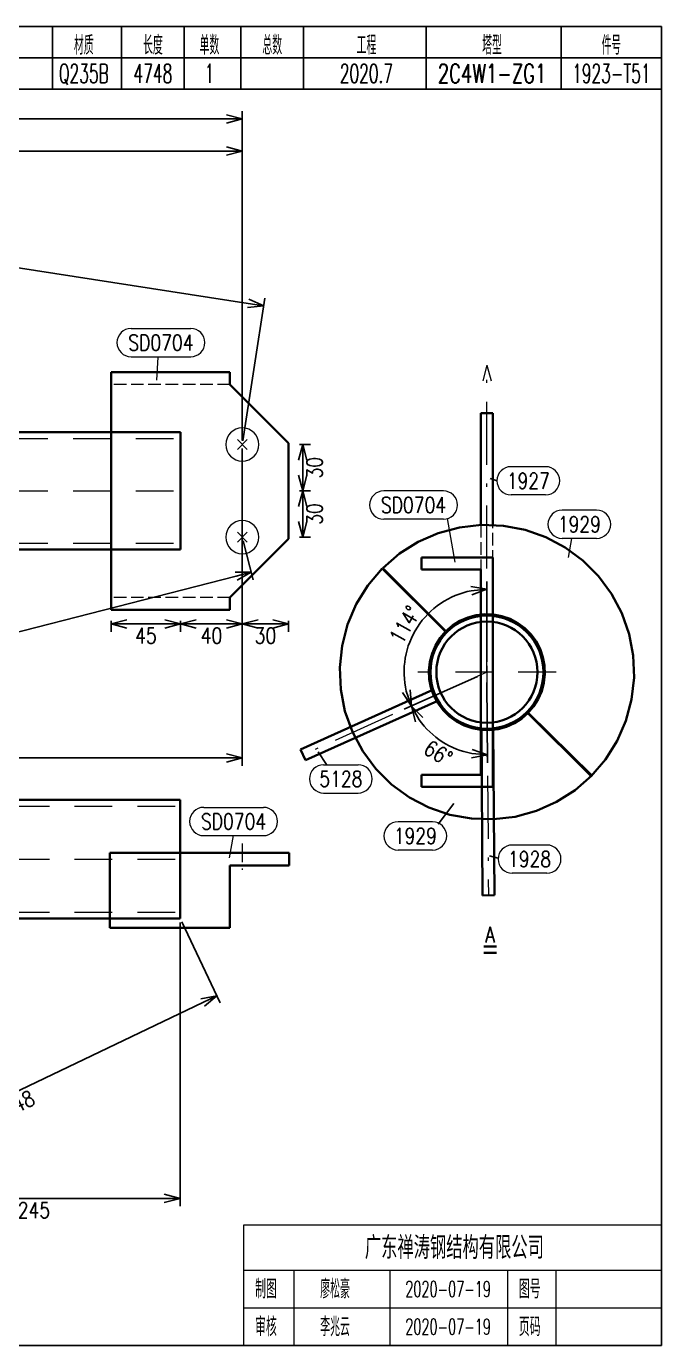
# Model space of a CAD drawing. Extents: x 154981 to 165753, y -86801 to -82885.
# Drawn here: x 159756 to 159857.1, y -84356.7 to -84146.7 of the extents above; entities that cross this region are included whole.
import ezdxf
from ezdxf.enums import TextEntityAlignment as Align

# ---------------------------------------------------------------- set-up
doc = ezdxf.new("R2010")
doc.units = 0
doc.header["$MEASUREMENT"] = 0
for name, pattern in [('一点画线', [5.2, 3, -1, 0.2, -1]), ('虚线', [2.75, 2, -0.75]), ('长一点画线', [16.5, 10, -3, 0.5, -3]), ('长虚线', [10, 6, -4])]:
    doc.linetypes.add(name, pattern=pattern)
doc.layers.get('0').update_dxf_attribs({"linetype": 'CONTINUOUS', "lineweight": 25})
doc.layers.get('Defpoints').update_dxf_attribs({"linetype": 'CONTINUOUS'})
doc.layers.add('4', color=7, linetype='CONTINUOUS', lineweight=25)
doc.layers.add('5', color=7, linetype='CONTINUOUS', lineweight=25)
doc.styles.add('DimFont', font='simplex.shx', dxfattribs={"width": 0.8, "bigfont": 'gbhzfs.shx'})
doc.styles.get("Standard").update_dxf_attribs({"font": 'simplex.shx', "width": 0.7, "height": 3, "bigfont": 'gbhzfs.shx'})
doc.dimstyles.new('DHDxfDimStyleOpen30', dxfattribs={"dimtxt": 2.5, "dimasz": 2.5, "dimexe": 1.25, "dimexo": 0.625, "dimtad": 2, "dimtxsty": 'DimFont', "dimblk": 'OPEN30', "dimblk1": 'OPEN30', "dimblk2": 'OPEN30', "dimcen": 2.5, "dimadec": 0, "dimazin": 0, "dimtfac": 1, "dimtmove": 0, "dimatfit": 3, "dimfxl": 0, "dimarcsym": 0})

# ---------------------------------------------------------------- blocks, each defined once
blk = doc.blocks.new('_OPEN30')
at = {"color": 0, "linetype": 'ByBlock', "lineweight": -2}
for p, q in [((-1, 0.268), (0, 0)), ((0, 0), (-1, -0.268)), ((0, 0), (-1, 0))]:
    blk.add_line(p, q, dxfattribs=at)
blk = doc.blocks.new('*D150')
at = {"layer": '5', "color": 3, "linetype": 'Continuous', "lineweight": -2}
for p, q in [((159829.3, -84247.84), (159829.3, -84235.02)), ((159827.82, -84250.13), (159816.13, -84255.38))]:
    blk.add_line(p, q, dxfattribs=at)
blk.add_arc((159829.3, -84249.46), 13.19, 100.8728, 193.3296, dxfattribs=at)
at = {"layer": 'Defpoints', "color": 0, "linetype": 'Continuous'}
for p in [(159821.17, -84239.08), (159828.39, -84249.87), (159829.3, -84248.46), (159829.3, -84249.46)]:
    blk.add_point(p, dxfattribs=at)
at = {"layer": '5', "color": 3, "linetype": 'Continuous', "lineweight": -2, "xscale": 2.5, "yscale": 2.5, "zscale": 2.5}
for p, rotation in [((159829.3, -84236.27), 5.43639187251739), ((159817.27, -84254.87), 288.7659752510759)]:
    blk.add_blockref('_OPEN30', p, dxfattribs=dict(at, rotation=rotation))
at = {"layer": '5', "color": 4, "linetype": 'Continuous', "lineweight": 18, "insert": (159816.26, -84241.91), "char_height": 2.5, "attachment_point": 5, "rotation": 59.9156, "style": 'DimFont'}
blk.add_mtext('114%%d', dxfattribs=at)
blk = doc.blocks.new('*D151')
at = {"layer": '5', "color": 3, "linetype": 'Continuous', "lineweight": -2}
for p, q in [((159827.82, -84250.13), (159816.14, -84255.38)), ((159829.31, -84251.09), (159829.39, -84263.89))]:
    blk.add_line(p, q, dxfattribs=at)
blk.add_arc((159829.3, -84249.46), 13.17, 215.0917, 259.4755, dxfattribs=at)
at = {"layer": 'Defpoints', "color": 0, "linetype": 'Continuous'}
for p in [(159828.39, -84249.87), (159829.3, -84249.46), (159829.31, -84250.46), (159820.19, -84258.98)]:
    blk.add_point(p, dxfattribs=at)
at = {"layer": '5', "color": 3, "linetype": 'Continuous', "lineweight": -2, "xscale": 2.5, "yscale": 2.5, "zscale": 2.5}
for p, rotation in [((159817.28, -84254.86), 119.6470307720263), ((159829.38, -84262.64), 354.9201555204712)]:
    blk.add_blockref('_OPEN30', p, dxfattribs=dict(at, rotation=rotation))
at = {"layer": '5', "color": 4, "linetype": 'Continuous', "lineweight": 18, "insert": (159821.55, -84262.36), "char_height": 2.5, "attachment_point": 5, "rotation": 328.987, "style": 'DimFont'}
blk.add_mtext('66%%d', dxfattribs=at)
blk = doc.blocks.new('*D152')
at = {"layer": '5', "color": 3, "linetype": 'Continuous', "lineweight": -2}
for p, q in [((159780.43, -84289.29), (159780.43, -84334.48)), ((159719.3, -84318.49), (159719.3, -84334.48)), ((159721.8, -84333.23), (159777.93, -84333.23))]:
    blk.add_line(p, q, dxfattribs=at)
at = {"layer": 'Defpoints', "color": 0, "linetype": 'Continuous'}
for p in [(159780.43, -84288.66), (159719.3, -84317.87), (159780.43, -84333.23)]:
    blk.add_point(p, dxfattribs=at)
at = {"layer": '5', "color": 3, "linetype": 'Continuous', "lineweight": -2, "xscale": 2.5, "yscale": 2.5, "zscale": 2.5, "rotation": 180}
blk.add_blockref('_OPEN30', (159719.3, -84333.23), dxfattribs=at)
at = {"layer": '5', "color": 3, "linetype": 'Continuous', "lineweight": -2, "xscale": 2.5, "yscale": 2.5, "zscale": 2.5}
blk.add_blockref('_OPEN30', (159780.43, -84333.23), dxfattribs=at)
at = {"layer": '5', "color": 6, "linetype": 'Continuous', "lineweight": 18, "insert": (159756.32, -84335.11), "char_height": 2.5, "attachment_point": 5, "line_spacing_factor": 0.6, "style": 'DimFont'}
blk.add_mtext('2245', dxfattribs=at)
blk = doc.blocks.new('*D157')
at = {"layer": '5', "color": 3, "linetype": 'Continuous', "lineweight": -2}
for p, q in [((159780.7, -84289.23), (159786.85, -84302.1)), ((159784.06, -84302.05), (159727.44, -84329.1)), ((159719.57, -84318.43), (159725.72, -84331.31))]:
    blk.add_line(p, q, dxfattribs=at)
at = {"layer": 'Defpoints', "color": 0, "linetype": 'Continuous'}
for p in [(159780.43, -84288.66), (159719.3, -84317.87), (159725.18, -84330.18)]:
    blk.add_point(p, dxfattribs=at)
at = {"layer": '5', "color": 3, "linetype": 'Continuous', "lineweight": -2, "xscale": 2.5, "yscale": 2.5, "zscale": 2.5}
for p, rotation in [((159786.31, -84300.97), 25.53706386824413), ((159725.18, -84330.18), 205.5370638682442)]:
    blk.add_blockref('_OPEN30', p, dxfattribs=dict(at, rotation=rotation))
at = {"layer": '5', "color": 6, "linetype": 'Continuous', "lineweight": 18, "insert": (159753.94, -84318.52), "char_height": 2.5, "attachment_point": 5, "rotation": 25.5371, "line_spacing_factor": 0.6, "style": 'DimFont'}
blk.add_mtext('2248', dxfattribs=at)
blk = doc.blocks.new('*D159')
at = {"layer": '5', "color": 3, "linetype": 'Continuous', "lineweight": -2}
for p, q in [((159647.27, -84190.45), (159647.27, -84165.27)), ((159790.35, -84212.61), (159790.35, -84165.27)), ((159649.77, -84166.52), (159787.85, -84166.52))]:
    blk.add_line(p, q, dxfattribs=at)
at = {"layer": 'Defpoints', "color": 0, "linetype": 'Continuous'}
for p in [(159790.35, -84166.52), (159647.27, -84191.07), (159790.35, -84213.24)]:
    blk.add_point(p, dxfattribs=at)
at = {"layer": '5', "color": 3, "linetype": 'Continuous', "lineweight": -2, "xscale": 2.5, "yscale": 2.5, "zscale": 2.5, "rotation": 180}
blk.add_blockref('_OPEN30', (159647.27, -84166.52), dxfattribs=at)
at = {"layer": '5', "color": 3, "linetype": 'Continuous', "lineweight": -2, "xscale": 2.5, "yscale": 2.5, "zscale": 2.5}
blk.add_blockref('_OPEN30', (159790.35, -84166.52), dxfattribs=at)
at = {"layer": '5', "color": 6, "linetype": 'Continuous', "lineweight": 18, "insert": (159725.26, -84164.65), "char_height": 2.5, "attachment_point": 5, "line_spacing_factor": 0.6, "style": 'DimFont'}
blk.add_mtext('2577', dxfattribs=at)
blk = doc.blocks.new('*D161')
at = {"layer": '5', "color": 3, "linetype": 'Continuous', "lineweight": -2}
for p, q in [((159790.35, -84213.86), (159790.35, -84264.37)), ((159694.6, -84253.17), (159694.6, -84264.37)), ((159697.1, -84263.12), (159787.85, -84263.12))]:
    blk.add_line(p, q, dxfattribs=at)
at = {"layer": 'Defpoints', "color": 0, "linetype": 'Continuous'}
for p in [(159790.35, -84213.24), (159694.6, -84252.54), (159790.35, -84263.12)]:
    blk.add_point(p, dxfattribs=at)
at = {"layer": '5', "color": 3, "linetype": 'Continuous', "lineweight": -2, "xscale": 2.5, "yscale": 2.5, "zscale": 2.5, "rotation": 180}
blk.add_blockref('_OPEN30', (159694.6, -84263.12), dxfattribs=at)
at = {"layer": '5', "color": 3, "linetype": 'Continuous', "lineweight": -2, "xscale": 2.5, "yscale": 2.5, "zscale": 2.5}
blk.add_blockref('_OPEN30', (159790.35, -84263.12), dxfattribs=at)
at = {"layer": '5', "color": 6, "linetype": 'Continuous', "lineweight": 18, "insert": (159736.02, -84264.99), "char_height": 2.5, "attachment_point": 5, "line_spacing_factor": 0.6, "style": 'DimFont'}
blk.add_mtext('2384', dxfattribs=at)
blk = doc.blocks.new('*D164')
at = {"layer": '5', "color": 3, "linetype": 'Continuous', "lineweight": -2}
for p, q in [((159583.58, -84212.61), (159583.58, -84160.15)), ((159586.08, -84161.4), (159787.85, -84161.4)), ((159790.35, -84212.61), (159790.35, -84160.15))]:
    blk.add_line(p, q, dxfattribs=at)
at = {"layer": 'Defpoints', "color": 0, "linetype": 'Continuous'}
for p in [(159790.35, -84161.4), (159583.58, -84213.24), (159790.35, -84213.24)]:
    blk.add_point(p, dxfattribs=at)
at = {"layer": '5', "color": 3, "linetype": 'Continuous', "lineweight": -2, "xscale": 2.5, "yscale": 2.5, "zscale": 2.5, "rotation": 180}
blk.add_blockref('_OPEN30', (159583.58, -84161.4), dxfattribs=at)
at = {"layer": '5', "color": 3, "linetype": 'Continuous', "lineweight": -2, "xscale": 2.5, "yscale": 2.5, "zscale": 2.5}
blk.add_blockref('_OPEN30', (159790.35, -84161.4), dxfattribs=at)
at = {"layer": '5', "color": 6, "linetype": 'Continuous', "lineweight": 18, "insert": (159687.22, -84159.52), "char_height": 2.5, "attachment_point": 5, "line_spacing_factor": 0.6, "style": 'DimFont'}
blk.add_mtext('4828', dxfattribs=at)
blk = doc.blocks.new('*D168')
at = {"layer": '5', "color": 3, "linetype": 'Continuous', "lineweight": -2}
for p, q in [((159647.36, -84190.45), (159650.88, -84167.76)), ((159791.3, -84190.78), (159653.16, -84169.38)), ((159790.45, -84212.62), (159793.96, -84189.93))]:
    blk.add_line(p, q, dxfattribs=at)
at = {"layer": 'Defpoints', "color": 0, "linetype": 'Continuous'}
for p in [(159650.69, -84169), (159647.27, -84191.07), (159790.35, -84213.24)]:
    blk.add_point(p, dxfattribs=at)
at = {"layer": '5', "color": 3, "linetype": 'Continuous', "lineweight": -2, "xscale": 2.5, "yscale": 2.5, "zscale": 2.5}
for p, rotation in [((159650.69, -84169), 171.1950063827084), ((159793.77, -84191.16), 351.1950063827085)]:
    blk.add_blockref('_OPEN30', p, dxfattribs=dict(at, rotation=rotation))
at = {"layer": '5', "color": 6, "linetype": 'Continuous', "lineweight": 18, "insert": (159724.37, -84178.51), "char_height": 2.5, "attachment_point": 5, "rotation": 351.195, "line_spacing_factor": 0.6, "style": 'DimFont'}
blk.add_mtext('2578', dxfattribs=at)
blk = doc.blocks.new('*D170')
at = {"layer": '5', "color": 3, "linetype": 'Continuous', "lineweight": -2}
for p, q in [((159790.51, -84228.58), (159792.09, -84234.76)), ((159789.36, -84234.17), (159698.45, -84257.49)), ((159694.75, -84253.15), (159696.33, -84259.32))]:
    blk.add_line(p, q, dxfattribs=at)
at = {"layer": 'Defpoints', "color": 0, "linetype": 'Continuous'}
for p in [(159790.35, -84227.98), (159694.6, -84252.54), (159696.02, -84258.11)]:
    blk.add_point(p, dxfattribs=at)
at = {"layer": '5', "color": 3, "linetype": 'Continuous', "lineweight": -2, "xscale": 2.5, "yscale": 2.5, "zscale": 2.5}
for p, rotation in [((159791.78, -84233.55), 14.38693396919087), ((159696.02, -84258.11), 194.3869339691909)]:
    blk.add_blockref('_OPEN30', p, dxfattribs=dict(at, rotation=rotation))
at = {"layer": '5', "color": 6, "linetype": 'Continuous', "lineweight": 18, "insert": (159748.8, -84246.51), "char_height": 2.5, "attachment_point": 5, "rotation": 14.3869, "line_spacing_factor": 0.6, "style": 'DimFont'}
blk.add_mtext('2386', dxfattribs=at)
blk = doc.blocks.new('板孔21.5')
at = {"layer": '5', "color": 7, "linetype": 'Continuous', "lineweight": 13}
for p, q in [((-0.3, -0.3), (0.3, 0.3)), ((0.3, -0.3), (-0.3, 0.3))]:
    blk.add_line(p, q, dxfattribs=at)
blk.add_circle((0, 0), 1, dxfattribs=at)
blk = doc.blocks.new('*D172')
at = {"layer": '5', "color": 3, "linetype": 'Continuous', "lineweight": -2}
for p, q in [((159799.47, -84220.61), (159801.22, -84220.61)), ((159799.97, -84223.11), (159799.97, -84225.48)), ((159799.47, -84227.98), (159801.22, -84227.98))]:
    blk.add_line(p, q, dxfattribs=at)
at = {"layer": 'Defpoints', "color": 0, "linetype": 'Continuous'}
for p in [(159798.85, -84220.61), (159798.85, -84227.98), (159799.97, -84227.98)]:
    blk.add_point(p, dxfattribs=at)
at = {"layer": '5', "color": 3, "linetype": 'Continuous', "lineweight": -2, "xscale": 2.5, "yscale": 2.5, "zscale": 2.5}
for p, rotation in [((159799.97, -84220.61), 90), ((159799.97, -84227.98), 270)]:
    blk.add_blockref('_OPEN30', p, dxfattribs=dict(at, rotation=rotation))
at = {"layer": '5', "color": 6, "linetype": 'Continuous', "lineweight": 18, "insert": (159801.85, -84224.29), "char_height": 2.5, "attachment_point": 5, "rotation": 90, "line_spacing_factor": 0.6, "style": 'DimFont'}
blk.add_mtext('30', dxfattribs=at)
blk = doc.blocks.new('*D173')
at = {"layer": '5', "color": 3, "linetype": 'Continuous', "lineweight": -2}
for p, q in [((159799.47, -84213.24), (159801.22, -84213.24)), ((159799.97, -84215.74), (159799.97, -84218.11)), ((159799.47, -84220.61), (159801.22, -84220.61))]:
    blk.add_line(p, q, dxfattribs=at)
at = {"layer": 'Defpoints', "color": 0, "linetype": 'Continuous'}
for p in [(159798.85, -84213.24), (159798.85, -84220.61), (159799.97, -84220.61)]:
    blk.add_point(p, dxfattribs=at)
at = {"layer": '5', "color": 3, "linetype": 'Continuous', "lineweight": -2, "xscale": 2.5, "yscale": 2.5, "zscale": 2.5}
for p, rotation in [((159799.97, -84213.24), 90), ((159799.97, -84220.61), 270)]:
    blk.add_blockref('_OPEN30', p, dxfattribs=dict(at, rotation=rotation))
at = {"layer": '5', "color": 6, "linetype": 'Continuous', "lineweight": 18, "insert": (159801.85, -84216.92), "char_height": 2.5, "attachment_point": 5, "rotation": 90, "line_spacing_factor": 0.6, "style": 'DimFont'}
blk.add_mtext('30', dxfattribs=at)
blk = doc.blocks.new('*D174')
at = {"layer": '5', "color": 3, "linetype": 'Continuous', "lineweight": -2}
for p, q in [((159790.35, -84241.28), (159790.35, -84243.03)), ((159797.72, -84241.28), (159797.72, -84243.03)), ((159792.85, -84241.78), (159795.22, -84241.78))]:
    blk.add_line(p, q, dxfattribs=at)
at = {"layer": 'Defpoints', "color": 0, "linetype": 'Continuous'}
for p in [(159790.35, -84240.65), (159797.72, -84240.65), (159797.72, -84241.78)]:
    blk.add_point(p, dxfattribs=at)
at = {"layer": '5', "color": 3, "linetype": 'Continuous', "lineweight": -2, "xscale": 2.5, "yscale": 2.5, "zscale": 2.5, "rotation": 180}
blk.add_blockref('_OPEN30', (159790.35, -84241.78), dxfattribs=at)
at = {"layer": '5', "color": 3, "linetype": 'Continuous', "lineweight": -2, "xscale": 2.5, "yscale": 2.5, "zscale": 2.5}
blk.add_blockref('_OPEN30', (159797.72, -84241.78), dxfattribs=at)
at = {"layer": '5', "color": 6, "linetype": 'Continuous', "lineweight": 18, "insert": (159794.04, -84243.65), "char_height": 2.5, "attachment_point": 5, "line_spacing_factor": 0.6, "style": 'DimFont'}
blk.add_mtext('30', dxfattribs=at)
blk = doc.blocks.new('*D175')
at = {"layer": '5', "color": 3, "linetype": 'Continuous', "lineweight": -2}
for p, q in [((159780.52, -84241.28), (159780.52, -84243.03)), ((159790.35, -84241.28), (159790.35, -84243.03)), ((159783.02, -84241.78), (159787.85, -84241.78))]:
    blk.add_line(p, q, dxfattribs=at)
at = {"layer": 'Defpoints', "color": 0, "linetype": 'Continuous'}
for p in [(159780.52, -84240.65), (159790.35, -84240.65), (159790.35, -84241.78)]:
    blk.add_point(p, dxfattribs=at)
at = {"layer": '5', "color": 3, "linetype": 'Continuous', "lineweight": -2, "xscale": 2.5, "yscale": 2.5, "zscale": 2.5, "rotation": 180}
blk.add_blockref('_OPEN30', (159780.52, -84241.78), dxfattribs=at)
at = {"layer": '5', "color": 3, "linetype": 'Continuous', "lineweight": -2, "xscale": 2.5, "yscale": 2.5, "zscale": 2.5}
blk.add_blockref('_OPEN30', (159790.35, -84241.78), dxfattribs=at)
at = {"layer": '5', "color": 6, "linetype": 'Continuous', "lineweight": 18, "insert": (159785.44, -84243.65), "char_height": 2.5, "attachment_point": 5, "line_spacing_factor": 0.6, "style": 'DimFont'}
blk.add_mtext('40', dxfattribs=at)
blk = doc.blocks.new('*D176')
at = {"layer": '5', "color": 3, "linetype": 'Continuous', "lineweight": -2}
for p, q in [((159769.47, -84241.28), (159769.47, -84243.03)), ((159780.52, -84241.28), (159780.52, -84243.03)), ((159771.97, -84241.78), (159778.02, -84241.78))]:
    blk.add_line(p, q, dxfattribs=at)
at = {"layer": 'Defpoints', "color": 0, "linetype": 'Continuous'}
for p in [(159769.47, -84240.65), (159780.52, -84240.65), (159780.52, -84241.78)]:
    blk.add_point(p, dxfattribs=at)
at = {"layer": '5', "color": 3, "linetype": 'Continuous', "lineweight": -2, "xscale": 2.5, "yscale": 2.5, "zscale": 2.5, "rotation": 180}
blk.add_blockref('_OPEN30', (159769.47, -84241.78), dxfattribs=at)
at = {"layer": '5', "color": 3, "linetype": 'Continuous', "lineweight": -2, "xscale": 2.5, "yscale": 2.5, "zscale": 2.5}
blk.add_blockref('_OPEN30', (159780.52, -84241.78), dxfattribs=at)
at = {"layer": '5', "color": 6, "linetype": 'Continuous', "lineweight": 18, "insert": (159775, -84243.65), "char_height": 2.5, "attachment_point": 5, "line_spacing_factor": 0.6, "style": 'DimFont'}
blk.add_mtext('45', dxfattribs=at)
blk = doc.blocks.new('CTDHK')
at = {"color": 0, "linetype": 'Continuous'}
for p, q in [((0, 210), (297, 210)), ((297, 210), (297, 0)), ((297, 0), (0, 0))]:
    blk.add_line(p, q, dxfattribs=at)

msp = doc.modelspace()

# ---------------------------------------------------------------- linework, layer by layer
at = {"color": 3, "linetype": 'Continuous'}
for p, q in [((159829.80095, -84218.64458), (159830.92217, -84219.00157)), ((159802.40921, -84262.12869), (159803.74465, -84264.17515)), ((159824.00474, -84270.3816), (159821.54191, -84273.6412)), ((159829.72344, -84278.71879), (159831.09607, -84279.05095))]:
    msp.add_line(p, q, dxfattribs=at)
at = {"layer": '4', "color": 1, "linetype": 'Continuous', "lineweight": 25}
for p, q in [((159760.11666, -84156.66733), (159760.11666, -84146.66733)), ((159771.11666, -84156.66733), (159771.11666, -84146.66733)), ((159781.11666, -84156.66733), (159781.11666, -84146.66733)), ((159790.11666, -84156.66733), (159790.11666, -84146.66733)), ((159800.11666, -84156.66733), (159800.11666, -84146.66733)), ((159819.61666, -84156.66733), (159819.61666, -84146.66733)), ((159841.11666, -84156.66733), (159841.11666, -84146.66733)), ((159710.11666, -84151.66733), (159857.11666, -84151.66733)), ((159710.11666, -84156.66733), (159857.11666, -84156.66733))]:
    msp.add_line(p, q, dxfattribs=at)
at = {"layer": '4', "color": 1, "linetype": 'Continuous', "lineweight": 18}
for p, q in [((159790.61666, -84356.66733), (159790.61666, -84337.46733)), ((159790.61666, -84337.46733), (159857.11666, -84337.46733)), ((159790.61666, -84344.66733), (159857.11666, -84344.66733)), ((159798.61666, -84356.66733), (159798.61666, -84344.66733)), ((159813.91666, -84356.66733), (159813.91666, -84344.66733)), ((159832.61666, -84356.66733), (159832.61666, -84344.66733)), ((159840.31666, -84356.66733), (159840.31666, -84344.66733)), ((159790.61666, -84350.66733), (159857.11666, -84350.66733))]:
    msp.add_line(p, q, dxfattribs=at)
msp.add_lwpolyline([(159560.11666, -84146.66733), (159560.11666, -84356.66733), (159857.11666, -84356.66733), (159857.11666, -84146.66733)], close=True, dxfattribs=at)
at = {"layer": '5', "color": 3, "linetype": 'Continuous', "lineweight": 18}
for p, q in [((159772.64165, -84194.75838), (159782.14165, -84194.75838)), ((159772.64165, -84199.25838), (159782.14165, -84199.25838)), ((159776.88391, -84199.31649), (159776.67185, -84203.00753)), ((159838.64099, -84216.7557), (159833.14099, -84216.7557)), ((159822.36376, -84220.61287), (159812.86376, -84220.61287)), ((159838.64099, -84221.2557), (159833.14099, -84221.2557)), ((159846.76876, -84223.67202), (159841.26876, -84223.67202)), ((159822.36376, -84225.11287), (159812.86376, -84225.11287)), ((159824.26631, -84231.93748), (159823.02879, -84225.03)), ((159846.76876, -84228.17202), (159841.26876, -84228.17202)), ((159842.28315, -84231.18862), (159842.8296, -84228.17202)), ((159803.29562, -84264.20188), (159808.79562, -84264.20188)), ((159803.29562, -84268.70188), (159808.79562, -84268.70188)), ((159784.20563, -84270.98539), (159793.70563, -84270.98539)), ((159820.64814, -84273.28443), (159815.14814, -84273.28443)), ((159784.20563, -84275.48539), (159793.70563, -84275.48539)), ((159788.31988, -84279.01509), (159788.95563, -84275.48539)), ((159838.83747, -84276.97759), (159833.33747, -84276.97759)), ((159820.64814, -84277.78443), (159815.14814, -84277.78443)), ((159838.83747, -84281.47759), (159833.33747, -84281.47759))]:
    msp.add_line(p, q, dxfattribs=at)
at = {"layer": '5', "color": 7, "linetype": '长一点画线', "lineweight": 18}
for p, q in [((159829.30059, -84200.58733), (159828.63072, -84203.08733)), ((159829.30059, -84200.58733), (159828.63072, -84203.08733)), ((159829.30059, -84200.58733), (159829.97047, -84203.08733)), ((159829.30059, -84200.58733), (159829.97047, -84203.08733)), ((159829.30059, -84232.92014), (159829.30059, -84200.58733)), ((159829.30059, -84249.46351), (159829.30059, -84263.48231))]:
    msp.add_line(p, q, dxfattribs=at)
at = {"layer": '5', "color": 7, "linetype": 'Continuous', "lineweight": 35}
for p, q in [((159769.46729, -84201.68842), (159788.38559, -84201.68842)), ((159769.46729, -84239.52502), (159769.46729, -84201.68842)), ((159788.38559, -84201.68842), (159788.38559, -84203.65396)), ((159788.38559, -84203.65396), (159797.72189, -84212.99026)), ((159828.35322, -84208.23219), (159828.35322, -84226.0405)), ((159830.24796, -84208.23219), (159828.35322, -84208.23219)), ((159830.24796, -84226.10079), (159830.24796, -84208.23219)), ((159593.41024, -84211.27042), (159780.52344, -84211.27042)), ((159780.52344, -84211.27042), (159780.52344, -84229.94303)), ((159797.72189, -84212.99026), (159797.72189, -84228.22318)), ((159821.55642, -84227.33193), (159824.94145, -84226.42491)), ((159824.94145, -84226.42491), (159828.42387, -84226.03254)), ((159828.42387, -84226.03254), (159831.92586, -84226.16357)), ((159831.92586, -84226.16357), (159835.36922, -84226.81509)), ((159797.72189, -84228.22318), (159788.38559, -84237.55949)), ((159815.37707, -84230.59781), (159818.34437, -84228.73333)), ((159818.34437, -84228.73333), (159821.55642, -84227.33193)), ((159835.36922, -84226.81509), (159838.67701, -84227.97254)), ((159838.67701, -84227.97254), (159841.77534, -84229.61005)), ((159780.52344, -84229.94303), (159593.41024, -84229.94303)), ((159812.7208, -84232.88372), (159815.37707, -84230.59781)), ((159841.77534, -84229.61005), (159844.59502, -84231.69107)), ((159810.34662, -84235.66039), (159812.61557, -84232.98962)), ((159812.61557, -84232.98962), (159822.7277, -84242.97379)), ((159822.76916, -84242.93208), (159812.7208, -84232.88372)), ((159818.87954, -84231.22667), (159818.87954, -84233.1214)), ((159830.24796, -84231.22667), (159818.87954, -84231.22667)), ((159830.24796, -84267.70035), (159830.24796, -84231.22667)), ((159844.59502, -84231.69107), (159847.07303, -84234.16909)), ((159818.87954, -84233.1214), (159828.35322, -84233.1214)), ((159828.35322, -84233.1214), (159828.35322, -84265.80561)), ((159847.07303, -84234.16909), (159849.15405, -84236.98876)), ((159808.50107, -84238.63951), (159810.34662, -84235.66039)), ((159849.15405, -84236.98876), (159850.79157, -84240.08709)), ((159788.38559, -84237.55949), (159788.38559, -84239.52502)), ((159807.12015, -84241.86041), (159808.50107, -84238.63951)), ((159788.38559, -84239.52502), (159769.46729, -84239.52502)), ((159824.98451, -84241.29707), (159823.81557, -84242.03157)), ((159826.24986, -84240.74501), (159824.98451, -84241.29707)), ((159827.58336, -84240.3877), (159826.24986, -84240.74501)), ((159828.95522, -84240.23313), (159827.58336, -84240.3877)), ((159828.35322, -84240.30095), (159828.35322, -84240.46351)), ((159828.35322, -84240.46351), (159830.24796, -84240.46351)), ((159830.33479, -84240.28475), (159828.95522, -84240.23313)), ((159830.24796, -84240.46351), (159830.24796, -84240.2815)), ((159831.69126, -84240.5414), (159830.33479, -84240.28475)), ((159832.99433, -84240.99737), (159831.69126, -84240.5414)), ((159834.21489, -84241.64245), (159832.99433, -84240.99737)), ((159850.79157, -84240.08709), (159851.94901, -84243.39488)), ((159806.23471, -84245.25115), (159807.12015, -84241.86041)), ((159822.7277, -84242.97379), (159821.83388, -84244.02592)), ((159823.81557, -84242.03157), (159822.76916, -84242.93208)), ((159835.32567, -84242.46224), (159834.21489, -84241.64245)), ((159836.30186, -84243.43843), (159835.32567, -84242.46224)), ((159837.12165, -84244.54921), (159836.30186, -84243.43843)), ((159851.94901, -84243.39488), (159852.60053, -84246.83824)), ((159805.86451, -84248.73599), (159806.23471, -84245.25115)), ((159821.10684, -84245.19951), (159820.56284, -84246.46835)), ((159821.83388, -84244.02592), (159821.10684, -84245.19951)), ((159837.76673, -84245.76977), (159837.12165, -84244.54921)), ((159820.56284, -84246.46835), (159820.21403, -84247.8041)), ((159838.2227, -84247.07284), (159837.76673, -84245.76977)), ((159838.47936, -84248.42931), (159838.2227, -84247.07284)), ((159852.60053, -84246.83824), (159852.73156, -84250.34023)), ((159806.01784, -84252.23708), (159805.86451, -84248.73599)), ((159820.21403, -84247.8041), (159820.0682, -84249.17691)), ((159820.0682, -84249.17691), (159820.1286, -84250.55613)), ((159838.3764, -84251.18075), (159838.53098, -84249.80889)), ((159838.53098, -84249.80889), (159838.47936, -84248.42931)), ((159820.1286, -84250.55613), (159820.39389, -84251.91094)), ((159820.39389, -84251.91094), (159820.85814, -84253.21108)), ((159838.01909, -84252.51424), (159838.3764, -84251.18075)), ((159852.73156, -84250.34023), (159852.33919, -84253.82265)), ((159820.70328, -84252.28906), (159799.64078, -84261.75597)), ((159800.41755, -84263.48416), (159821.48005, -84254.01725)), ((159806.69127, -84255.67622), (159806.01784, -84252.23708)), ((159821.48005, -84254.01725), (159820.70328, -84252.28906)), ((159820.85814, -84253.21108), (159821.51098, -84254.4275)), ((159836.73254, -84254.94853), (159837.46703, -84253.7796)), ((159837.46703, -84253.7796), (159838.01909, -84252.51424)), ((159852.33919, -84253.82265), (159851.43217, -84257.20768)), ((159807.86976, -84258.97657), (159806.69127, -84255.67622)), ((159821.51098, -84254.4275), (159822.33783, -84255.53304)), ((159822.33783, -84255.53304), (159823.32022, -84256.503)), ((159834.83283, -84256.86038), (159835.87348, -84255.95322)), ((159835.83203, -84255.99494), (159836.73254, -84254.94853)), ((159845.88039, -84266.0433), (159835.83203, -84255.99494)), ((159835.87348, -84255.95322), (159845.98562, -84265.9374)), ((159823.32022, -84256.503), (159824.43619, -84257.3157)), ((159824.43619, -84257.3157), (159825.66083, -84257.953)), ((159825.66083, -84257.953), (159826.96678, -84258.40065)), ((159831.07558, -84258.5282), (159832.40678, -84258.16241)), ((159832.40678, -84258.16241), (159833.66859, -84257.6023)), ((159833.66859, -84257.6023), (159834.83283, -84256.86038)), ((159851.43217, -84257.20768), (159850.03077, -84260.41973)), ((159809.52697, -84262.06442), (159807.86976, -84258.97657)), ((159826.96678, -84258.40065), (159828.32486, -84258.64867)), ((159828.32486, -84258.64867), (159829.70473, -84258.69151)), ((159828.41055, -84258.46936), (159830.30525, -84258.45729)), ((159828.59449, -84284.99157), (159828.41055, -84258.46936)), ((159829.70473, -84258.69151), (159831.07558, -84258.5282)), ((159830.30525, -84258.45729), (159830.48919, -84284.9795)), ((159799.64078, -84261.75597), (159800.41755, -84263.48416)), ((159811.62589, -84264.87078), (159809.52697, -84262.06442)), ((159850.03077, -84260.41973), (159848.16629, -84263.38703)), ((159848.16629, -84263.38703), (159845.88039, -84266.0433)), ((159814.11964, -84267.33297), (159811.62589, -84264.87078)), ((159818.87954, -84265.80561), (159818.87954, -84267.70035)), ((159828.35322, -84265.80561), (159818.87954, -84265.80561)), ((159845.98562, -84265.9374), (159843.34395, -84268.24017)), ((159816.95251, -84269.39599), (159814.11964, -84267.33297)), ((159818.87954, -84267.70035), (159830.24796, -84267.70035)), ((159843.34395, -84268.24017), (159840.38858, -84270.12351)), ((159780.42909, -84269.80946), (159593.6461, -84269.80946)), ((159780.42909, -84288.66132), (159780.42909, -84269.80946)), ((159820.06121, -84271.01375), (159816.95251, -84269.39599)), ((159840.38858, -84270.12351), (159837.18553, -84271.54533)), ((159823.3763, -84272.15011), (159820.06121, -84271.01375)), ((159826.82373, -84272.77969), (159823.3763, -84272.15011)), ((159830.32649, -84272.88842), (159826.82373, -84272.77969)), ((159833.80633, -84272.47388), (159830.32649, -84272.88842)), ((159837.18553, -84271.54533), (159833.80633, -84272.47388)), ((159769.2668, -84278.24319), (159797.79265, -84278.24319)), ((159769.2668, -84290.14963), (159769.2668, -84278.24319)), ((159797.79265, -84278.24319), (159797.79265, -84280.22759)), ((159788.36672, -84280.22759), (159788.36672, -84290.14963)), ((159797.79265, -84280.22759), (159788.36672, -84280.22759)), ((159830.48919, -84284.9795), (159828.59449, -84284.99157)), ((159593.6461, -84288.66132), (159780.42909, -84288.66132)), ((159788.36672, -84290.14963), (159769.2668, -84290.14963))]:
    msp.add_line(p, q, dxfattribs=at)
at = {"layer": '5', "color": 7, "linetype": '虚线', "lineweight": 18}
for p, q in [((159788.38559, -84203.65396), (159769.46729, -84203.65396)), ((159828.35322, -84226.0405), (159828.35322, -84240.30095)), ((159830.24796, -84240.2815), (159830.24796, -84226.10079)), ((159788.38559, -84237.55949), (159769.46729, -84237.55949))]:
    msp.add_line(p, q, dxfattribs=at)
at = {"layer": '5', "color": 240, "linetype": '长一点画线', "lineweight": 18}
for p, q in [((159829.30059, -84249.46351), (159829.30059, -84208.23219)), ((159829.30059, -84249.46351), (159800.02916, -84262.62006)), ((159829.30059, -84249.46351), (159829.38978, -84263.46977)), ((159829.40584, -84265.99208), (159829.54184, -84284.98554))]:
    msp.add_line(p, q, dxfattribs=at)
at = {"layer": '5', "color": 7, "linetype": '长虚线', "lineweight": 18}
for p, q in [((159593.41024, -84212.27042), (159780.52344, -84212.27042)), ((159593.41024, -84228.94303), (159780.52344, -84228.94303)), ((159593.6461, -84270.80946), (159780.42909, -84270.80946)), ((159593.6461, -84287.66132), (159780.42909, -84287.66132))]:
    msp.add_line(p, q, dxfattribs=at)
at = {"layer": '5', "color": 56, "linetype": '长虚线', "lineweight": 18}
for p, q in [((159593.41024, -84220.60672), (159780.52344, -84220.60672)), ((159593.6461, -84279.23539), (159780.42909, -84279.23539))]:
    msp.add_line(p, q, dxfattribs=at)
at = {"layer": '5', "color": 240, "linetype": '长虚线', "lineweight": 18}
for p, q in [((159829.30059, -84238.46351), (159829.30059, -84260.46351)), ((159840.30059, -84249.46351), (159818.30059, -84249.46351))]:
    msp.add_line(p, q, dxfattribs=at)
at = {"layer": '5', "color": 7, "linetype": '一点画线', "lineweight": 18}
msp.add_line((159790.35113, -84276.73539), (159790.35113, -84281.73539), dxfattribs=at)
msp.add_line((159790.35113, -84276.73539), (159790.35113, -84281.73539), dxfattribs=at)
at = {"layer": '5', "color": 3, "linetype": 'Continuous', "lineweight": 35}
for p, q in [((159830.79821, -84293.13004), (159828.79821, -84293.13004)), ((159830.79821, -84294.13004), (159828.79821, -84294.13004))]:
    msp.add_line(p, q, dxfattribs=at)
at = {"layer": '5', "color": 7, "linetype": 'Continuous', "lineweight": 35}
for radius in [9, 9, 8.05263, 8.05263]:
    msp.add_circle((159829.30059, -84249.46351), radius, dxfattribs=at)
at = {"layer": '5', "color": 3, "linetype": 'Continuous', "lineweight": 18}
for centre, start, end in [((159772.64165, -84197.00838), 90, 270), ((159782.14165, -84197.00838), 270, 90), ((159833.14099, -84219.0057), 90, 270), ((159838.64099, -84219.0057), 270, 90), ((159812.86376, -84222.86287), 90, 270), ((159822.36376, -84222.86287), 270, 90), ((159841.26876, -84225.92202), 90, 270), ((159846.76876, -84225.92202), 270, 90), ((159803.29562, -84266.45188), 90, 270), ((159808.79562, -84266.45188), 270, 90), ((159784.20563, -84273.23539), 90, 270), ((159793.70563, -84273.23539), 270, 90), ((159815.14814, -84275.53443), 90, 270), ((159820.64814, -84275.53443), 270, 90), ((159833.33747, -84279.22759), 90, 270), ((159838.83747, -84279.22759), 270, 90)]:
    msp.add_arc(centre, 2.25, start, end, dxfattribs=at)

# ---------------------------------------------------------------- block references
at = {"color": 2, "linetype": 'Continuous'}
msp.add_blockref('CTDHK', (159560.11666, -84356.66733), dxfattribs=at)
at = {"layer": '5', "color": 7, "linetype": 'Continuous', "lineweight": 35, "xscale": -2.64100000000326, "yscale": 2.64100000000326, "zscale": 2.641, "rotation": 180}
for p in [(159790.35113, -84213.23595), (159790.35113, -84227.97749)]:
    msp.add_blockref('板孔21.5', p, dxfattribs=at)

# ---------------------------------------------------------------- texts
at = {"layer": '4', "color": 1, "linetype": 'Continuous', "lineweight": 25}
for s, width, p in [('材质', 0.7, (159765.11666, -84149.66733)), ('长度', 0.7, (159776.11666, -84149.66733)), ('单数', 0.7, (159785.11666, -84149.66733)), ('总数', 0.7, (159795.11666, -84149.66733)), ('工程', 0.7, (159810.11666, -84149.66733)), ('塔型', 0.7, (159830.11666, -84149.66733)), ('件号', 0.6, (159849.11666, -84149.66733)), ('Q235B', 0.6, (159765.11666, -84154.16733)), ('4748', 0.6, (159776.11666, -84154.16733)), ('2020.7', 0.6, (159810.11666, -84154.16733)), ('2C4W1-ZG1', 0.7, (159830.11666, -84154.16733))]:
    msp.add_text(s, height=3, dxfattribs=dict(at, width=width)).set_placement(p, align=Align.MIDDLE_CENTER)
at = {"layer": '4', "color": 4, "linetype": 'Continuous', "lineweight": 25, "width": 0.6}
for s, p in [('1', (159785.11666, -84154.16733)), ('1923-T51', (159849.11666, -84154.16733))]:
    msp.add_text(s, height=3, dxfattribs=at).set_placement(p, align=Align.MIDDLE_CENTER)
at = {"layer": '4', "color": 1, "linetype": 'Continuous', "lineweight": 13}
msp.add_text('广东禅涛钢结构有限公司', height=3.6, dxfattribs=at).set_placement((159824.11666, -84341.06733), align=Align.MIDDLE_CENTER)
for s, height, width, p in [('制图', 3, 0.8, (159794.11666, -84347.66733)), ('廖松豪', 3, 0.7, (159805.11666, -84347.66733)), ('2020-07-19', 2.5, 0.6, (159823.11666, -84347.66733)), ('图号', 3, 0.8, (159836.11666, -84347.66733)), ('审核', 3, 0.8, (159794.11666, -84353.66733)), ('李兆云', 3, 0.7, (159805.11666, -84353.66733)), ('2020-07-19', 2.5, 0.6, (159823.11666, -84353.66733)), ('页码', 3, 0.8, (159836.11666, -84353.66733))]:
    msp.add_text(s, height=height, dxfattribs=dict(at, width=width)).set_placement(p, align=Align.MIDDLE_CENTER)
at = {"layer": '5', "color": 6, "linetype": 'Continuous', "lineweight": 18, "width": 0.8}
for s, p in [('SD0704', (159777.39165, -84197.00838)), ('1927', (159835.89099, -84219.0057)), ('SD0704', (159817.61376, -84222.86287)), ('1929', (159844.01876, -84225.92202)), ('5128', (159806.04562, -84266.45188)), ('SD0704', (159788.95563, -84273.23539)), ('1929', (159817.89814, -84275.53443)), ('1928', (159836.08747, -84279.22759))]:
    msp.add_text(s, height=2.5, dxfattribs=at).set_placement(p, align=Align.MIDDLE_CENTER)
msp.add_text('A', height=2.5, dxfattribs=at).set_placement((159829.79821, -84290.00504), align=Align.TOP_CENTER)

# ---------------------------------------------------------------- dimensions: what is measured, and where the dimension line sits
at = {"layer": '5', "color": 3, "linetype": 'Continuous', "lineweight": 18}
for base, p1, p2, text, picture, middle in [((159790.35113, -84161.39641), (159583.58255, -84213.23595), (159790.35113, -84213.23595), '4828', '*D164', (159687.21512, -84161.39641)), ((159790.35113, -84166.52141), (159647.26648, -84191.07251), (159790.35113, -84213.23595), '2577', '*D159', (159725.26468, -84166.52141)), ((159790.35113, -84263.11762), (159694.5953, -84252.54013), (159790.35113, -84213.23595), '2384', '*D161', (159736.01734, -84263.11762)), ((159780.42909, -84333.23094), (159719.30127, -84317.86635), (159780.42909, -84288.66132), '2245', '*D152', (159756.32105, -84333.23094))]:
    dim = msp.add_linear_dim(base=base, p1=p1, p2=p2, text=text, dimstyle='DHDxfDimStyleOpen30', override={"dimtxt": 2.5, "dimclrd": 3, "dimclre": 3, "dimclrt": 6}, dxfattribs=at)
    dim.commit()
    dim.dimension.update_dxf_attribs({"geometry": picture, "text_midpoint": middle, "dimtype": 160})
for base, p1, p2, angle, text, picture, middle in [((159650.68585, -84168.9975), (159790.35113, -84213.23595), (159647.26648, -84191.07251), 171.1950064, '2578', '*D168', (159724.07949, -84180.36599)), ((159696.02403, -84258.10996), (159790.35113, -84227.97749), (159694.5953, -84252.54013), 194.386934, '2386', '*D170', (159748.33006, -84244.69277)), ((159725.18326, -84330.17769), (159780.42909, -84288.66132), (159719.30127, -84317.86635), 205.5370639, '2248', '*D157', (159753.12981, -84316.82567))]:
    dim = msp.add_linear_dim(base=base, p1=p1, p2=p2, angle=angle, text=text, dimstyle='DHDxfDimStyleOpen30', override={"dimtxt": 2.5, "dimclrd": 3, "dimclre": 3, "dimclrt": 6}, dxfattribs=at)
    dim.commit()
    dim.dimension.update_dxf_attribs({"geometry": picture, "text_midpoint": middle, "dimtype": 161})
at = {"layer": '5', "color": 6, "linetype": 'Continuous', "lineweight": 18}
for base, p1, p2, picture, middle in [((159799.97189, -84220.60672), (159798.84689, -84213.23595), (159798.84689, -84220.60672), '*D173', (159799.97189, -84216.92134)), ((159799.97189, -84227.97749), (159798.84689, -84220.60672), (159798.84689, -84227.97749), '*D172', (159799.97189, -84224.29211))]:
    dim = msp.add_linear_dim(base=base, p1=p1, p2=p2, angle=270, text='30', dimstyle='DHDxfDimStyleOpen30', override={"dimtxt": 2.5, "dimclrd": 3, "dimclre": 3, "dimclrt": 6}, dxfattribs=at)
    dim.commit()
    dim.dimension.update_dxf_attribs({"geometry": picture, "text_midpoint": middle, "dimtype": 160})
at = {"layer": '5', "color": 3, "linetype": 'Continuous', "lineweight": 18}
for base, p1, p2, text, picture, middle in [((159821.16537, -84239.07613), (159828.38849, -84249.87347), (159829.30059, -84248.46351), '114%%d', '*D150', (159817.88406, -84242.84972)), ((159820.19173, -84258.98092), (159829.30696, -84250.46349), (159828.38849, -84249.87347), '66%%d', '*D151', (159822.51295, -84260.75423))]:
    dim = msp.add_angular_dim_3p(base=base, center=(159829.30059, -84249.46351), p1=p1, p2=p2, text=text, dimstyle='DHDxfDimStyleOpen30', override={"dimtxt": 2.5, "dimclrd": 3, "dimclre": 3, "dimclrt": 4, "dimtmove": 0}, dxfattribs=at)
    dim.commit()
    dim.dimension.update_dxf_attribs({"geometry": picture, "text_midpoint": middle, "dimtype": 165})
at = {"layer": '5', "color": 6, "linetype": 'Continuous', "lineweight": 18}
for base, p1, p2, text, picture, middle in [((159780.52344, -84241.77502), (159769.46729, -84240.65002), (159780.52344, -84240.65002), '45', '*D176', (159774.99536, -84241.77502)), ((159790.35113, -84241.77502), (159780.52344, -84240.65002), (159790.35113, -84240.65002), '40', '*D175', (159785.43728, -84241.77502)), ((159797.72189, -84241.77502), (159790.35113, -84240.65002), (159797.72189, -84240.65002), '30', '*D174', (159794.03651, -84241.77502))]:
    dim = msp.add_linear_dim(base=base, p1=p1, p2=p2, text=text, dimstyle='DHDxfDimStyleOpen30', override={"dimtxt": 2.5, "dimclrd": 3, "dimclre": 3, "dimclrt": 6}, dxfattribs=at)
    dim.commit()
    dim.dimension.update_dxf_attribs({"geometry": picture, "text_midpoint": middle, "dimtype": 160})

doc.saveas('drawing.dxf')
